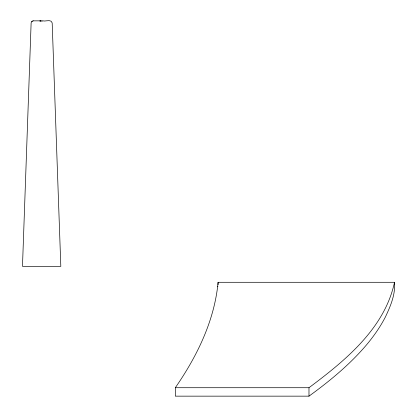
<?xml version="1.0" encoding="UTF-8"?>
<svg xmlns="http://www.w3.org/2000/svg" width="417" height="417" viewBox="0 0 417 417"><rect width="100%" height="100%" fill="white"/><g stroke="black" fill="none" stroke-linecap="round" stroke-linejoin="round"><path stroke-width="0.63" d="M217.643 286.51L218.086 282.293L394.518 282.293C395.535 294.558 390.484 306.24 385.344 317.082C380.471 326.495 374.414 335.242 367.711 343.441C350.791 363.733 330.28 380.664 308.981 396.15L175.317 396.15L175.317 387.716C196.219 357.473 213.186 323.399 217.643 286.51L217.95 286.51M394.518 282.293C384.521 328.669 345.104 360.695 308.981 387.716L175.317 387.716M33.271 20.85L31.77 21.439L31.129 22.883L22.482 266.343L60.819 266.343L52.177 22.883C51.244 18.807 45.37 21.757 42.675 20.85M31.791 21.439L32.479 21.001M41.304 20.855L39.834 21.006L42.57 21.017M33.256 20.85L40.631 20.85M308.981 387.716L308.981 396.15M218.086 282.293L218.086 284.707"/></g></svg>
